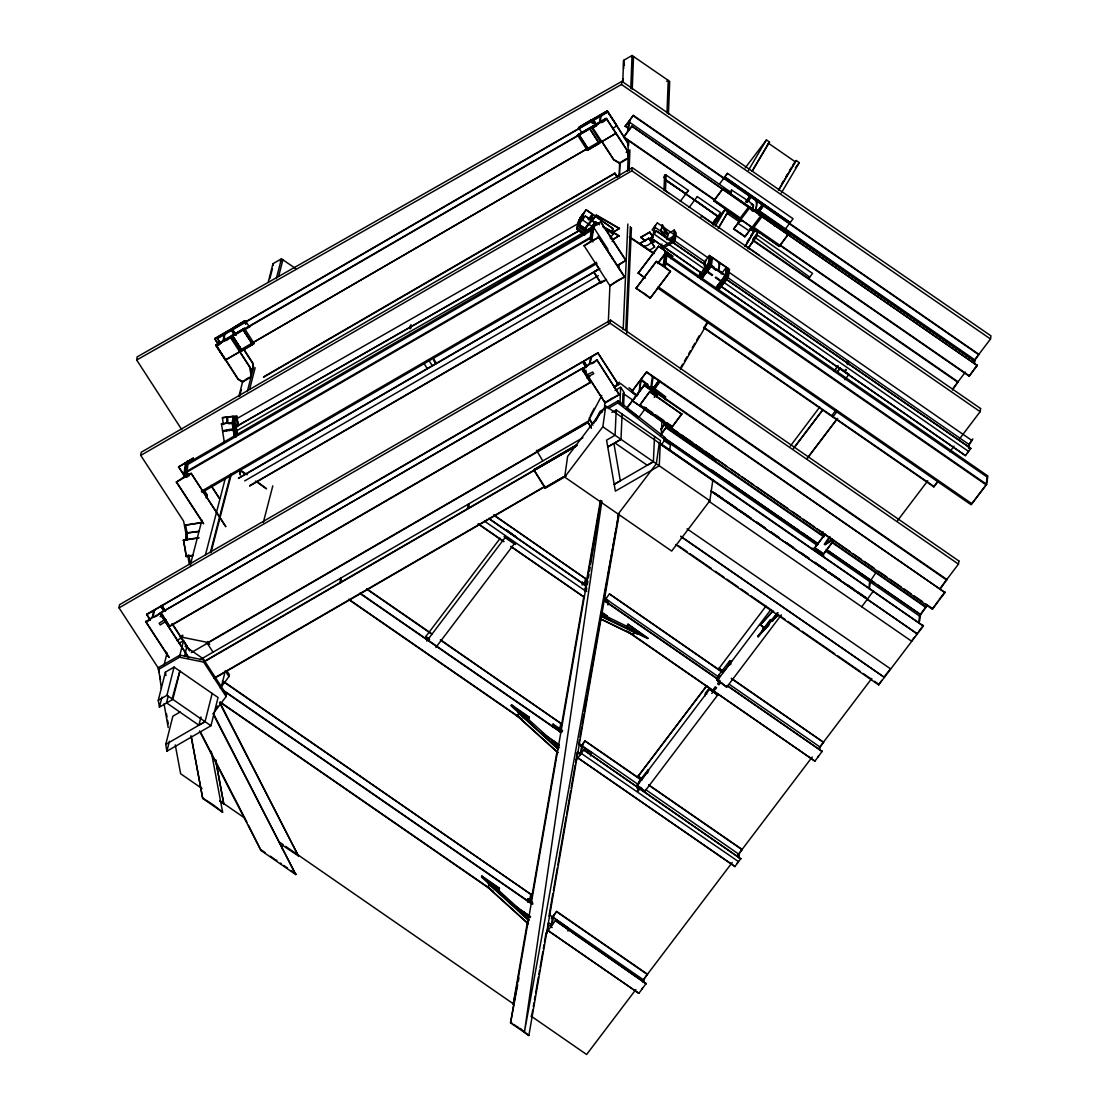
<?xml version="1.0" encoding="UTF-8"?>
<svg xmlns="http://www.w3.org/2000/svg" width="1110" height="1110" viewBox="0 0 1110 1110"><rect width="100%" height="100%" fill="white"/><g stroke="black" fill="none" stroke-linecap="round" stroke-linejoin="round"><path stroke-width="1.5" d="M185.023 548.035L186.272 556.582L193.112 555.583M236.888 431.055L237.027 432.664M619.13 176.143L619.658 162.379M622.752 82.279L623.598 60.384L632.048 55.5L669.705 81.391L668.442 113.969M619.491 176.101L619.963 164.058M623.112 82.293L623.237 78.935M623.626 68.82L623.598 60.384M627.58 171.204L628.371 150.544M628.579 145.549L628.704 141.941M630.785 88.425L632.048 55.5M629.12 170.482L629.925 149.822M632.256 89.41L633.519 56.513L631.992 57.415M663.974 190.337L664.585 174.853M666.971 112.97L668.234 80.378L666.68 81.266M665.459 191.336L666.056 175.838M604.478 409.646L604.839 401.251M608.28 323.052L609.945 285.006M616.203 409.965L615.093 435.259L606.573 440.157L615.356 491.147L659.271 465.812L660.394 440.517L616.203 409.965L611.943 412.421M619.921 403.998L620.656 387.223L614.982 390.484M623.182 329.601L627.83 224.026M647.255 465.284L614.829 442.862L620.99 439.338L622.1 414.058M622.488 405.081L623.001 393.342L632.755 400.072M625.762 330.502L630.341 226.606M623.598 406.08L624.181 392.662L620.656 387.223M626.789 333.277L631.437 227.661M620.99 439.338L607.753 446.955L613.899 443.403L620.323 480.81L614.191 484.362L653.388 461.732L654.512 436.452M661.324 435.397L661.907 421.966M613.206 259.282L598.165 236.208L624.666 276.848L609.917 285.728L616.994 280.816M592.254 356.407C587.703 361.111 590.201 367.91 596.847 359.793L619.324 394.771L605.172 402.972L582.694 367.993C585.497 370.948 594.96 356.782 589.16 358.197M618.617 268.634L619.269 264.693L625.957 260.35L600.899 221.889L586.135 230.741L600.899 221.889M531.496 1017.065L532.758 1009.6M181.762 429.667L136.696 360.015L137.154 356.879L621.919 81.335L990.952 335.844L990.495 339.008L973.664 361.208M159.132 669.372L119.047 607.864L119.505 604.714L610.597 320.124L958.901 560.994M187.118 539.876L183.636 521.214L140.748 455.419L141.206 452.269L632.298 167.679L980.602 408.535M168.942 657.467L145.618 621.655C147.963 623.723 158.05 611.138 152.139 611.485M150.336 620.421L146.659 614.302L160.811 606.102L163.614 610.403M203.518 523.767L176.379 482.142L183.497 477.286L185.481 463.383L184.288 463.647M178.543 466.977L193.306 458.125L178.543 466.977L185.093 477.022M188.7 657.855L159.771 613.455C153.457 620.018 150.377 615.703 155.233 609.681M163.558 610.777L160.811 606.102M586.344 375.291L590.423 382.562L169.677 626.415L160.825 612.831L581.64 368.617L585.816 374.694L586.302 371.767M165.279 611.166L161.88 605.491L582.625 361.638L586.163 367.077M186.757 477.328L184.87 474.442L186.702 461.594L187.77 460.969L185.939 473.831L187.812 476.717M161.38 688.422L158.425 667.582L179.917 655.136L204.004 660.048L226.412 694.43L226.121 696.525L213.606 713.161M186.855 472.125L187.951 464.382L592.005 230.2L590.909 237.942L186.855 472.125L188.714 474.983M225.719 526.723L191.142 473.29L184.274 477.009L186.189 462.967L187.507 461.774M169.677 626.415L160.881 612.456M186.272 556.582L183.455 539.946L198.829 537.712M200.993 522.56L185.564 525.113L200.938 522.879M185.98 539.515L186.688 531.482M218.143 344.28L214.646 338.592L245.504 320.693L249.001 326.382M186.119 540.306L187.16 532.939L198.69 531.274M186.647 540.112L187.132 536.754M215.728 345.182L244.422 328.296L254.107 343.489L225.455 360.112L215.728 345.182L244.422 328.296M239.455 350.968L250.305 367.674L251.054 377.123L242.549 382.076L238.178 379.467L216.2 345.599C218.559 347.666 228.646 335.095 222.735 335.428M219.988 342.921L217.241 338.245L231.421 330.072L234.224 334.387M158.119 669.691L179.612 657.231L179.917 655.136M176.795 640.567L182.456 637.293L182.761 635.184L179.931 636.835M225.455 360.112L215.756 344.919M206.224 498.113L206.682 494.907L203.865 490.578M206.585 497.904L207.043 494.699L204.212 490.37M251.054 377.123L250.166 367.923L230.367 337.412C224.109 343.878 220.876 339.702 225.829 333.638M234.154 334.748L231.421 330.072M235.944 335.234L232.462 329.434L592.435 120.588L595.085 124.667M233.475 327.672L243.992 321.123L245.768 323.829M226.384 417.36C234.293 427.031 207.195 423.923 232.184 422.73L234.279 436.188M233.627 419.677L233.1 416.305L222.388 417.665L233.072 416.5L233.6 419.871M242.937 329.573L252.664 344.502L242.063 350.663L232.323 335.733L242.063 350.663M600.288 141.136L240.315 349.969M233.1 416.305L232.24 422.868L233.891 422.646L234.779 416.416L233.128 416.625M236 437.021L234.043 424.436L235.195 416.375L236.846 416.153C237.415 421.966 238.775 422.66 237.498 426.767M237.401 435.231L235.695 424.228L236.846 416.153M237.221 418.428L578.476 223.429M226.121 696.525L203.713 662.143L204.004 660.048M237.429 426.337L237.706 421.869M254.107 343.489L225.496 359.848M213.148 804.764L222.624 812.229L202.714 798.451L191.336 736.998M220.293 688.103L228.951 676.587L229.257 674.478L227.383 671.619M219.835 801.24L223.79 803.973L215.631 759.67M213.8 714.354L295.787 874.569L261.017 850.524L248.487 825.285M281.774 848.567L282.453 845.279L298.437 855.99L220.391 703.449M339.84 583.402L340.576 578.282M340.617 582.958L341.339 577.838M409.992 328.851L410.492 325.424L412.143 325.854M410.714 328.449L411.2 325.022M429.084 639.069L425.713 636.516L429.625 639.221M467.49 508.782L468.101 504.578L469.239 503.912L468.642 508.102M509.892 539.779C489.996 527.527 529.192 554.625 510.239 540.015M577.505 135.059L606.157 118.437L577.505 135.059L587.204 150.252L615.897 133.367L587.204 150.252M582.084 133.144L578.587 127.442L607.239 110.82L616.98 125.749L612.637 128.51M580.003 126.623L590.645 120.269L592.407 122.988M566.072 476.19L545.149 488.317L533.785 469.752L545.26 487.526L563.242 477.106M542.623 460.622L536.546 450.341M499.417 888.139L498.834 890.178L496.142 890.373L481.504 877.067L481.948 876.054L499.417 888.139L499.195 889.693L496.503 889.887L481.948 876.054M590.645 120.269L592.379 123.182M576.756 229.312L578.879 219.96L576.756 229.312L584.914 234.945M600.232 141.511L591.45 127.553L231.477 336.399L240.273 350.344M595.834 126.276L592.435 120.588M588.591 149.628L578.879 134.504L588.591 149.628L599.206 143.468L589.493 128.344L599.206 143.468M578.227 225.871L580.086 218.365L578.227 225.871L586.385 231.518M602.064 115.357C597.513 120.06 600.01 126.859 606.657 118.728L627.372 150.516L628.121 158.48L619.616 163.392L613.663 159.854L592.449 127.317C594.807 129.384 604.881 116.8 598.97 117.147M596.195 124.584L593.503 119.977L607.642 111.763L627.58 142.802M587.356 230.242L578.976 224.331L587.107 229.95M582.542 220.168L579.85 218.101L586.149 209.804L613.247 228.771L586.149 209.804M529.068 716.991L528.485 719.016L525.779 719.211L511.155 705.904L511.599 704.905L529.068 716.991L528.846 718.545L526.154 718.739L511.599 704.905M578.81 230.825L236.041 426.698L578.81 230.825L584.207 234.571M586.149 231.796L579.351 227.106L580.003 223.901M545.149 488.317L545.288 487.401M597.471 224.484L585.261 216.034L597.444 224.678M591.88 227.411L593.073 227.148L591.089 241.064L583.971 245.907L598.692 237.374L591.796 240.648L593.781 226.745L595.099 225.538M626.165 152.32L628.399 151.029L627.594 142.357L607.239 110.82M606.657 118.728L592.449 127.317M591.047 239.038L592.879 226.176L591.824 226.787L589.993 239.649L591.047 239.038L592.934 241.925M590.506 228.729L595.432 221.82L599.483 224.775M592.462 220.501L596.403 214.993L619.422 228.327L613.608 232.004A1.665 1.582 8.1 0 0 610.833 231.851L613.275 228.577M712.911 479.631L709.831 500.763L671.689 551.073L564.685 477.078L567.626 456.418L605.769 406.121L712.773 480.103M136.696 360.015L621.475 84.485L621.919 81.335M590.423 382.562L581.64 368.617M586.024 367.327L582.625 361.638M605.172 402.972L582.694 367.993M586.357 365.592L583.68 361.027L597.846 352.827L618.256 384.171L614.052 386.946M617.271 177.253L614.898 173.146L263.57 376.873M606.379 279.914L600.815 282.661M748.459 206.821L631.798 126.151L748.404 207.265L740.301 217.949L623.64 137.265L627.566 131.466L628.926 121.822L731.421 192.641M629.439 129.44L625.235 126.054L633.338 115.371L749.999 196.04L745.878 201.826M610.167 237.998L613.095 234.03M613.608 232.004L619.422 228.327M612.678 241.564L612.734 241.175A1.665 1.582 8.1 0 1 612.123 241.37M610.944 238.83A1.665 1.582 8.1 0 1 613.233 239.385L619.061 235.708L602.799 226.246M591.311 428.099L587.828 422.258L206.335 643.467M619.324 394.771L596.847 359.793M618.201 384.546L597.846 352.827M592.962 425.116L589.23 419.386L589.535 417.291M625.18 126.498L633.338 115.371M613.233 239.385L619.061 235.708M527.555 902.166L528.013 898.892L531.912 901.584M619.241 513.639L528.86 1035.533L510.544 1022.865L517.662 984.792M552.683 727.397L553.155 724.108L562.645 730.671M119.061 607.864L610.153 323.274L610.597 320.11M140.762 455.419L631.84 170.829L632.284 167.652M223.929 681.707L530.955 894.383L222.458 681.054M564.685 477.078L602.827 426.781L605.769 406.121M440.448 639.762L560.98 723.484L440.406 640.095M582.139 585.053L582.542 582.264L586.524 585.012M493.839 514.971L585.636 578.712L493.797 515.207M639.86 243.506L648.851 238.289L639.86 243.506L649.364 250.305L654.595 247.1L651.903 242.715L652.444 238.525M645.257 241.009L640.747 237.276L649.725 232.059L653.013 237.096M608.141 408.563L617.854 402.93L618.159 400.835L665.32 437.715L665.015 439.824L660.963 445.179M528.86 1035.533L520.437 1028.526M667.11 252.483L665.833 252.123L663.849 266.025L670.468 271.464L650.155 298.257L636.058 288.17L656.385 261.363L663.169 265.554L665.154 251.651L664.016 250.347M644.771 278.194L638.222 273.004L658.535 246.212L672.618 256.299L658.535 246.212M549.658 914.931L568.348 928.196L567.932 931.124M548.035 930.555L638.847 993.353L548.035 930.555L555.375 920.606L646.145 983.737L555.375 920.606M652.985 237.29L649.725 232.059M643.217 982.475L643.55 979.908L552.725 917.082L550.879 926.531M650.946 237.901L701.27 272.907L650.918 238.081L656.274 230.88L706.598 265.873L656.274 230.88M577.921 757.936L734.945 866.521L577.921 757.936L583.791 749.971L740.772 858.835L583.791 749.971M652.222 238.178C653.402 242.785 646.95 246.753 643.439 245.99M551.42 918.622L556.679 911.421L647.491 974.219L644.05 979.187L643.536 982.281M636.224 395.354L631.812 391.4L646.63 371.85L659.035 380.425L652.819 388.986M738.483 861.61L581.14 753.301L582.958 743.894M657.398 222.971L672.785 233.613M632.658 400.946L645.049 409.521L632.658 400.946L644.341 385.225L656.731 393.8L654.747 396.742M654.595 247.1L648.823 238.483M581.085 746.364L585.081 740.87L641.677 779.997M665.764 174.825L688.464 190.504L680.222 201.368M650.155 298.257L670.509 271.145M636.016 288.489L656.385 261.363M607.711 604.034L608.474 600.801L604.242 597.874M660.866 231.31L662.434 224.858L665.14 229.493L664.39 234.737L662.961 234.529L660.866 231.31L662.434 224.858M607.878 604.936L608.474 600.801M722.901 672.383L609.459 593.933L722.846 672.715M639.069 391.788L640.747 379.981L646.533 384.56L647.019 383.921L641.233 379.342L639.554 391.15M675.046 241.203L674.159 239.857L675.31 231.782L676.198 233.142L675.046 241.203L662.309 248.598L661.435 247.239L661.893 244.02M663.683 235.153L664.432 229.909L661.726 225.275M665.223 236.486L664.515 236.902L663.905 235.486L665.362 229.839L668.109 234.21L667.401 239.191L664.612 235.084L665.362 229.839M640.068 404.845L649.85 391.414L681.776 414.21L672.091 426.989L640.068 404.845L649.85 391.414M590.478 755.993L591.422 752.15L590.964 755.355M630.577 411.685L638.847 417.402L633.782 413.364M626.442 408.827L644.882 384.129L650.807 387.723L652.361 376.831L651.237 375.541M631.743 391.858L646.63 371.85M666.694 239.594L667.401 234.626L664.654 230.242M646.589 386.988L647.019 383.921M664.279 265.609L666.111 252.747L657.883 263.611M647.38 387.307L647.824 384.226L647.102 385.184M670.19 240.44L673.021 238.803L674.2 230.089L667.138 234.196M669.954 240.135L674.2 237.679L675.088 231.449L674.2 230.089M654.289 377.664L653.041 377.303L651.487 388.181L657.217 393.162L644.827 384.587M685.661 193.556L665.348 180.222M656.26 396.811L658.285 393.62L944.971 592.573L932.372 609.196L645.687 410.242L652.791 415.14M653.97 390.082L660.062 381.132L946.844 579.448L940.753 588.397M688.464 190.504L685.383 194.444M627.608 624.68L627.386 626.234L629.55 629.8L647.796 638.652L627.969 624.208L648.157 638.167L629.911 629.314L627.747 625.762L627.969 624.208M665.112 399.767L665.542 396.7L651.514 386.197M659.271 443.112L656.329 463.772L618.187 514.069M694.541 199.689L719.113 217.407L664.751 178.987M697.33 196.65L720.612 212.593L712.356 223.596M661.31 434.329L666.291 427.225L823.689 536.075M672.091 426.989L681.873 413.558M669.718 449.938L670.412 445.041L663.697 440.392M704.198 262.473L709.457 255.466L710.816 256.41L709.665 264.485L700.951 275.974L699.591 275.044L700.049 271.811M702.602 277.486L701.242 276.543L701.714 273.185M704.295 266.136L704.878 261.766L674.103 240.495M704.545 265.817L705.904 260.226M713.758 200.702L779.331 246.198L788.558 233.919L779.289 246.517L713.758 200.702L722.957 188.561L788.544 234.057M707.778 257.603L675.601 235.362M699.591 275.044L708.305 263.542L709.457 255.466M701.242 276.543L709.956 265.04L711.149 256.646L727.799 268.162L726.606 276.556L717.879 288.059L716.533 287.115M636.821 785.478L644.993 791.139L636.821 785.478L709.567 689.31L713.452 691.613M641.899 779.373L638.153 776.098L706.709 685.675M712.523 257.492L711.302 266.081L701.881 278.499M637.071 788.308L638.777 781.842L647.976 770.118L648.656 770.59L641.635 779.858M722.957 188.561L788.488 234.376M637.75 788.78L638.194 785.672M785.047 229.437L793.081 218.739L727.48 173.382L719.46 184.08M647.532 773.268L647.976 770.118M730.172 194.361L731.573 190.018L748.293 200.965L753.496 205.142L752.844 209.804M730.921 194.611L731.573 190.018M724.58 279.678L723.193 284.146M725.232 275.71L726.453 267.122L721.222 274.017M726.703 272.991L726.772 269.869M733.613 229.035L750.166 207.223L761.404 214.993L744.852 236.819L733.613 229.035L740.661 219.461M726.995 276.459L728.146 268.398L729.492 269.328L728.354 277.403L719.627 288.905L718.267 287.962L726.995 276.459L728.354 277.403M736.166 216.672L740.814 220.321M738.025 223.332L749.292 230.963M710.733 469.433L817.584 543.622M744.852 236.819L751.9 227.231M749.611 207.958C755.813 216.95 758.144 204.476 755.48 200.23M747.127 202.506L751.179 196.872L762.417 204.642L757.117 211.941M715.742 459.679L715.631 460.47L664.002 424.755L661.088 428.599M752.094 209.526L753.496 205.142M752.289 210.636L752.733 207.528L751.761 208.805M758.574 215.007L759.074 211.774L974.455 360.708L974.08 363.553M759.06 214.369L759.573 211.011L763.625 205.461L978.881 354.326L975.066 359.876M762.015 216.672L977.286 365.537L969.183 376.221L753.926 227.356L762.015 216.672L977.286 365.537M705.044 695.998L705.461 693.056L709.457 687.784M774.211 225.788L774.641 222.735M709.567 689.31L717.712 695.235L713.966 691.96M716.977 680.361L717.421 677.239L718.78 678.182L717.879 678.931L716.519 677.988L717.421 677.239M781.398 614.843L726.703 687.187L717.213 680.333L721.791 682.955M717.337 679.875L718.822 674.963L729.756 660.811L731.101 661.754L730.685 664.696M731.809 660.852L723.345 672.063L718.947 668.192L723.026 671.023M729.117 665.223L729.756 660.811M726.703 687.187L722.305 683.316M757.769 636.557L770.312 619.602L768.078 625.318L757.769 636.557L768.592 625.665L770.812 619.949L758.283 636.904M738.525 856.948L738.414 854.561M738.719 857.683L739.357 853.479L742.104 849.455L648.74 784.881M833.776 540.542L823.453 554.154L814.615 548.049L824.98 534.16M837.12 372.28L840.131 368.145L844.113 370.796M824.328 536.685L821.109 534.16M847.263 364.205L847.749 360.778L846.847 361.527M847.943 364.677L848.428 361.25L847.527 361.999M832.333 539.058L830.391 541.611L825.091 544.649L824.411 544.178L829.475 536.657M823.453 554.154L833.818 540.279M825.091 544.649L830.155 537.129M626.942 631.146L814.934 761.141L628.413 631.798M819.61 750.124L820.054 747.155M727.23 685.467L822.219 751.525L727.189 685.8M729.325 684.315L820.082 747.072L823.537 742.34L731.407 678.279M861.749 606.768L873.528 590.853M869.061 586.746L869.643 581.668M869.324 589.035L870.504 580.752M876.165 572.358L870.531 580.669L826.548 550.352M675.615 544.497L878.676 684.912L881.701 680.388M911.643 641.233L708.568 501.068M703.573 327.644L933.843 486.874L936.909 482.489M918.789 622.446L919.468 616.216M920.232 614.413L826.145 549.533M919.524 621.475L920.495 614.982L926.059 606.865L832.209 541.957M923.34 626.012L661.255 444.042L661.144 444.833L923.34 626.012L878.676 684.912M952.449 390.04L958.055 381.798L753.787 240.537L747.835 248.543M932.372 609.196L938.047 601.107M969.183 376.221L972.818 371.004M974.566 362.873L975.01 359.987L759.656 210.997M965.492 455.627L721.333 286.588L965.492 455.627L970.848 448.412L726.662 279.553L970.848 448.412M968.725 447.427L969.141 444.555L727.758 277.597M968.766 448.537C966.852 444.985 978.354 431.526 969.141 444.555M939.615 588.994L958.457 564.13L958.915 560.98M959.207 439.296L980.158 411.671L980.602 408.522M986.096 484.82L987.192 477.078L666.388 255.231L665.292 262.973L986.096 484.82L971.805 503.662L658.133 286.755M657.481 287.878L971.153 504.786L986.651 484.348L987.845 475.954L667.041 254.107M601.898 500.86L524.378 1032.425L618.756 514.277M586.205 591.505L586.76 588.092M587.329 584.679L587.884 581.265M588.439 577.838L588.994 574.425M589.549 571.012L590.104 567.598M590.659 564.185L600.926 501.026M530.996 894.049L529.442 900.252L530.608 901.362M585.664 578.476L584.165 584.262L584.803 584.998M561.022 723.151L559.468 729.339L560.633 730.463M527.444 921.869L513.181 1004.383L516.83 986.818M530.913 902L557.22 750.138M560.259 732.447L583.902 595.931M584.706 591.436L600.454 500.374M510.544 1022.865L600.996 500.693M533.272 1006.812L533.952 1002.774M534.465 999.971L535.131 995.934M535.644 993.145L538.392 977.133M538.905 974.344L539.571 970.307M540.084 967.518L542.832 951.506M543.345 948.717L544.011 944.679M544.524 941.877L546.078 932.719M548.964 916.25L552.891 893.411M553.404 890.622L557.331 867.784M557.844 864.995L566.211 816.53M566.683 813.824L570.651 790.889M571.109 788.266L575.091 765.262M575.535 762.695L576.187 759.06M576.506 757.089L577.297 752.483L576.021 762.084L577.866 751.9L581.182 753.898M578.782 743.95L579.517 739.635M579.961 737.137L581.723 726.911M582.098 724.886L583.957 714.008M584.387 711.579L587.218 695.207M587.634 692.834L588.397 688.38M588.813 686.022L591.658 669.58M592.06 667.277L592.837 662.739M593.24 660.464L597.277 637.112M597.666 634.906L600.538 618.325M604.298 596.722L607.267 579.531M607.642 577.311L611.707 553.932M612.082 551.684L616.147 528.318M616.522 526.057L618.325 515.623M518.301 981.379L518.939 977.979M617.646 518.759L618.284 515.345M164.127 664.723L167.055 653.041M179.334 657.342L183.511 640.65L187.035 646.089L184.524 656.107M179.959 671.162L172.827 699.383L159.438 707.125L158.272 700.299L165.404 672.119L174.062 667.082L218.059 697.51L210.955 725.746L166.902 751.22L165.751 744.421L172.869 716.2L180.139 711.982M159.438 707.125L161.949 697.177M158.272 700.299L166.93 695.304L174.062 667.082M168.179 696.192L166.514 702.824L198.898 725.232L200.993 716.921M179.778 671.037L171.87 699.73M166.902 751.22L169.4 741.272M165.751 744.421L205.045 721.653L212.163 693.431M221.278 686.937L224.65 673.576M238.886 396.256L242.743 381.285M268.301 281.857L272.977 263.708L281.44 258.796L295.635 268.537M239.621 396.242L241.328 389.596M269.869 278.61L272.422 268.717M247.28 391.65L253.69 366.702M276.321 278.693L281.44 258.796M250.638 370.088L253.26 368.562L252.9 363.192L243.562 348.79M249.611 389.346L255.161 367.715M278.652 276.39L282.911 259.809L280.303 261.322M190.268 565.101L201.964 520.049M205.378 555.139L225.247 478.59M210.331 552.627L230.644 474.372M211.066 552.211L231.379 473.97M263.306 522.491L272.81 485.861M642.413 988.094L641.691 989.329M737.748 862.345L737.082 863.483M606.601 597.971L605.186 598.97M703.893 268.995L703.143 270.285M746.253 201.978L746.766 200.66M968.114 451.714L967.365 453.005M818.486 755.882L817.806 757.089M917.249 633.172L916.305 634.754M519.646 712.8L518.079 712.675L520.465 712.051L559.509 747.585M489.996 883.949L488.428 883.837L490.814 883.213L528.61 917.582M247.377 378.399L242.66 381.604L238.095 378.885L216.256 345.21M611.971 398.185L605.2 402.555M777.694 614.593L762.417 630.341L763.555 627.622L760.35 624.75L772.851 611.124M762.917 630.688L764.415 627.566L778.054 612.706M778.054 615.356L772.033 621.017L776.917 613.122M772.546 621.364L777.43 613.469M590.312 415.792L594.238 408.327M589.23 419.386L601.787 395.465M593.836 423.257L600.108 411.297L618.159 400.835M595.89 420.87L599.816 413.392L602.591 411.782M589.063 218.545L592.143 214.161L591.283 220.196L588.314 223.79M589.743 219.017L592.823 214.632L591.963 220.668L588.994 224.262M585.067 227.966L588.064 224.109M585.747 228.438L588.744 224.581M641.219 779.983L638.417 784.118L637.737 783.646M680.916 367.146L682.664 364.163M684.412 361.166L687.021 356.685M688.769 353.701L690.517 350.718M692.251 347.735L694.874 343.254M696.622 340.271L699.231 335.789M704.462 326.826L707.084 322.344M680.43 369.505L708.346 321.72M712.398 223.651L718.17 215.923M715.339 226.093L724.927 209.915L741.355 221.278M748.362 170.413L766.441 139.929L769.521 142.052L752.261 171.176M718.309 228.063L727.036 213.328L739.69 222.069M752.15 170.995L768.564 143.329L795.259 161.796L778.471 190.101M718.392 228.258L728.007 212.052L725.982 214.716M781.579 184.052L783.355 181.069M786.005 176.601L787.767 173.632M789.543 170.649L791.305 167.666M747.238 241.966L748.959 239.038M745.087 246.378L753.745 231.782L749.528 228.868M745.185 246.559L754.703 230.505L750.665 235.847M778.554 190.309L796.231 160.52L799.311 162.643L781.329 192.96M748.251 248.723L757.783 232.642L750.943 227.911M660.949 434.926L661.602 433.954M654.276 389.416L654.914 388.458M630.105 119.977L628.08 130.897L631.798 126.151M583.749 213.12L582.32 219.738L582.903 219.142M581.335 221.209L582.764 214.591L582.195 215.187M655.552 225.413L652.791 235.473M580.058 754.897L581.862 745.504L581.307 746.073M640.512 787.725L638.194 791.139L637.515 790.667L639.832 787.254L640.734 787.503M553.835 915.445L551.989 924.88L552.572 924.297M215.826 708.499L217.754 705.946M528.013 898.892L527.527 899.53L532.869 903.207M623.64 137.265L631.743 126.595M579.822 218.295L586.122 209.998M578.934 224.525L585.261 216.034M592.518 220.099L596.403 214.993M589.59 229.617L595.432 221.82M663.711 177.531L665.792 174.686M657.425 222.791L652.097 229.825L654.872 231.934M650.918 238.081L656.246 231.06M638.181 273.324L658.494 246.531M689.102 207.501L697.344 196.512M657.536 263.375L665.778 252.511L667.138 253.455L665.306 266.303L663.946 265.373M723.484 178.668L727.48 173.382M701.02 217.019L701.756 216.061L713.966 224.511M713.688 201.16L722.943 188.7M670.634 258.658L672.674 255.98M745.226 167.901L766.441 139.929M767.496 144.73L769.521 142.052M713.827 224.178L723.942 210.845M713.3 225.066L724.927 209.915M745.948 201.382L749.999 196.04M747.183 202.145L751.179 196.872M751.248 204.962L752.219 203.685M697.829 277.153L701.02 272.671M425.685 636.71L500.235 538.239M704.115 270.271L708.957 263.889M704.462 270.507L709.304 264.125M426.739 641.067L505.438 537.129M700.896 279.526L711.357 265.734C717.379 275.03 721.888 267.219 717.962 261.627M711.052 265.124L713.716 266.969L713.23 267.607L710.567 265.762M757.422 211.247L762.417 204.642M793.067 164.696L796.231 160.52M714.507 269.064L713.716 266.969M758.56 212.135L763.625 205.461M795.343 167.86L799.311 162.643M435.897 647.394L514.582 543.442M718.267 270.118L720.931 271.964L720.446 272.602L717.782 270.757M726.204 270.951L728.146 268.398M719.322 280.497L719.807 279.859L715.811 277.098L715.326 277.736L720.751 280.913M715.867 287.781L725.288 275.363L718.711 270.493L719.627 263.306L720.917 263.667M715.811 288.128L725.246 275.613M752.733 239.302L757.783 232.642M644.882 384.129L626.512 408.369L631.632 411.879M751.525 243.506L757.658 235.306L812.548 273.407L808.468 278.776M652.888 388.528L659.035 380.425M654.248 388.805L660.062 381.132M638.847 417.402L646.048 407.509M654.151 397.2L657.287 392.704M656.26 396.284L658.285 393.62M665.542 396.7L664.821 397.658L650.779 387.154M660.686 429.778L665.75 423.077M661.407 433.677L666.291 427.225M582.542 582.264L581.807 583.222L584.582 585.137M605.019 599.788L609.459 593.933M517.302 715.908L557.858 752.552L517.302 715.908L519.549 712.953M517.565 715.894L520.465 712.051M606.712 615.564L608.433 619.56L606.712 615.564L601.509 611.971M553.155 724.108L552.433 725.066L562.201 731.837M558.496 730.089L560.217 727.827M550.726 741.91L553.779 741.23L550.726 741.91L557.9 748.57M635.308 631.826L633.061 634.781L635.766 630.619L601.523 614.01M833.943 371.253L837.981 365.925M833.915 371.462L837.953 366.12M601.231 616.411L637.029 633.768L635.766 630.619M837.148 372.072L840.131 368.145M844.155 371.517L845.723 369.436L846.403 369.908L844.835 371.975M790.348 446.067L819.679 407.106M844.96 379.675L848.942 374.25L846.736 372.724M793.414 448.454L822.69 409.84M794.399 447.413L822.635 410.187M581.196 745.989L585.081 740.87M831.695 415.75L835.996 410.076M833.055 416.694L837.356 411.019M807.331 458.069L836.607 419.469M807.275 458.43L837.606 418.428M487.665 887.057L528.221 923.714L487.665 887.057L489.898 884.101M487.914 887.043L490.814 883.213M528.249 919.732L521.076 913.058L524.142 912.378L529.512 916.097M521.076 913.058L524.142 912.378M718.905 668.47L766.053 606.06M821.067 534.437L822.954 531.718M638.111 776.376L706.668 685.952M814.615 548.049L824.938 534.437M717.185 680.596L770.839 609.626M712.759 690.142L715.256 686.84L716.616 687.784L711.774 693.431M720.057 680.513L717.559 683.802L718.919 684.745L720.584 682.553M824.411 544.178L829.725 541.139L831.654 538.586M644.993 791.139L717.754 694.957M952.685 388.875L965.436 372.058M551.462 918.289L556.679 911.421M977.355 365.107L973.595 369.783M545.898 934.384L547.105 932.788L548.52 922.84L552.017 924.977M897.643 520.507L927.793 480.741M949.785 451.728L954.045 446.123M933.843 486.874L937.423 482.17M635.85 989.579L586.621 1054.5L531.066 1016.08M643.023 980.116L732.212 862.498M738.067 854.769L812.229 756.978M819.125 747.89L871.766 678.46M919.704 615.231L927.128 605.463M638.847 993.353L646.187 983.404M734.945 866.521L740.814 858.557M814.934 761.141L822.274 751.192M945.068 591.935L939.199 599.289M911.712 640.817L914.612 636.987M923.423 625.36L918.497 631.84M653.915 227.564L654.525 226.953L661.518 231.782M704.781 268.134L704.17 268.745L653.818 233.932M623.667 160.381L619.644 162.99L613.705 159.465L601.731 141.081M760.156 625.138L772.657 611.513M762.417 630.341L777.18 614.232M772.033 621.017L777.541 615.009M511.099 533.91L512.168 534.215M818.778 550.394L814.657 547.785M818.236 551.295C799.283 539.64 836.676 565.476 818.57 551.531M236.583 429.778L236.791 430.68L582.75 232.947M588.147 219.433L589.493 219.336L588.827 219.905M165.251 619.255L159.16 623.279L160.256 624.972L166.361 620.948M282.911 259.809L281.385 260.697M212.412 804.264L202.755 798.104M605.366 599.691L604.825 599.456M250.541 369.741L253.385 368.09M251.179 376.665L248.085 377.997M199.855 724.677L205.045 721.653M214.605 338.855L245.463 320.957M578.546 127.706L607.198 111.083M232.406 329.809L592.379 120.962M593.448 120.352L607.586 112.138M229.132 338.259L591.394 127.941M246.156 328.879L250.319 326.465M250.818 343.878L586.788 148.962M628.135 158.078L624.472 159.729M263.514 377.261L614.843 173.535M187.451 463.203L591.505 229.021L593.392 231.921M590.312 237.415L186.258 471.597L189.088 475.94M184.87 474.442L185.939 473.831M176.379 482.142L191.1 473.609M201.396 491.272L596.472 262.293M640.72 237.471L649.697 232.254M201.909 492.452L596.972 263.472M663.822 228.494L664.529 228.091M664.432 229.909L665.14 229.493M593.711 271.936L599.469 268.606M238.539 478.119L599.65 268.565M238.497 478.424L599.608 268.87M665.376 230.866L666.083 230.464M662.961 234.529L664.39 234.737M666.597 232.739L667.304 232.323M663.905 235.486L664.612 235.084M651.584 243.132L655.469 240.87L651.556 243.326M667.401 234.626L668.109 234.21M244.672 480.921L598.29 275.724M617.118 265.47L625.957 260.35M667.665 239.607L673.326 236.319L674.2 237.679M249.681 485.68L601.995 281.232M249.639 485.986L601.981 281.524M661.435 247.239L674.159 239.857M606.462 279.442L600.788 282.8L593.725 271.811L600.732 283.189M624.666 276.848L617.701 280.4M146.603 614.69L160.756 606.476M161.824 605.866L582.57 362.026M583.638 361.402L597.79 353.202M145.618 621.655L159.771 613.455M160.825 612.831L581.585 368.992M582.639 368.367L596.792 360.167M160.09 616.688L162.754 615.148M583.333 371.892L586.108 370.282M586.926 378.191L589.909 376.457M169.733 626.026L590.478 382.187M616.758 383.838L619.533 382.228M614.01 386.627L618.256 384.171M615.065 386.738L620.615 383.519L636.793 396.159M179.251 643.12L183.511 640.65M619.366 394.355L612.997 397.907M536.435 451.132L590.215 419.941L591.991 422.66M191.308 652.569L587.773 422.674M199.911 659.784L582.903 437.701M577.242 444.555L533.771 469.821L577.228 444.694M203.74 661.685L576.256 445.679M533.66 470.668L576.978 445.554M203.685 662.101L576.201 446.095M214.355 677.974L544.982 486.263M214.299 678.39L544.927 486.679M545.274 487.47L563.269 476.967M217.185 338.619L231.366 330.447M216.2 345.599L230.367 337.412M724.206 282.606L968.53 451.395M648.115 464.771L653.388 461.732M528.901 900.779L530.497 902.014M410.312 334.166L411.019 333.763M635.433 631.701L637.029 633.768M586.704 374.986L592.643 372.044L593.753 373.737L587.814 376.692M738.774 854.159L645.52 789.529M222.569 430.805L227.786 429.75M222.694 431.582L227.911 430.541M228.202 429.695L233.377 428.918M228.313 430.486L233.502 429.709M617.424 265.665L618.173 265.678M229.049 417.013C225.108 418.442 226.509 426.906 232.212 422.535L234.432 437.007M198.759 531.662L187.16 532.939M183.4 540.265L198.787 538.045M186.314 556.263L193.154 555.264M234.043 424.436L235.695 424.228M582.653 233.044L581.64 232.6M518.911 1027.763L517.954 1027.291M182.456 637.293L206.543 642.204L213.078 652.222M179.612 657.231L203.713 662.143M716.935 269.203L715.02 269.425L716.449 269.841M637.362 394.383L638.153 394.605M276.876 860.43L275.558 859.75M738.691 232.032L733.668 228.688M642.454 292.429L636.058 288.17M600.524 615.065L608.793 619.075M601.592 615.925L637.39 633.283M601.537 616.216L608.433 619.56M600.177 618.603L632.866 634.448M600.385 618.936L633.061 634.781M651.598 242.23L648.851 238.289M596.347 215.395L619.366 228.715M595.404 221.945L598.359 223.665M595.348 222.347L598.304 224.067M602.744 226.648L618.991 236.097M758.033 201.992L757.131 201.618L755.674 211.358L760.85 215.728L753.829 210.872M577.838 752.58L580.696 754.536M547.771 924.491L552.197 927.53M629.384 236.68L654.47 253.566M629.37 237.249L653.055 253.191M621.475 84.485L990.508 338.994M240.287 469.946L247.252 474.747M256.993 481.462L266.567 488.816L255.439 481.143M238.733 469.627L245.698 474.428M751.137 197.233L762.376 205.003M633.269 115.815L749.93 196.484M763.555 205.891L978.826 354.756M755.466 208.847L974.483 360.778M758.865 212.107L974.178 360.916M625.235 126.054L629.509 129.01M623.709 136.835L714.757 199.8M779.65 244.672L969.252 375.777M666.125 180.389L717.976 216.242M753.51 240.981L957.972 382.381M744.907 236.458L739.732 232.628M747.141 246.822L759.42 255.314M665.292 190.851L669.358 193.667M631.84 170.801L980.158 411.685M712.481 257.839L726.412 267.468M729.242 272.45L971.971 440.517M708.305 263.542L709.665 264.485M709.956 265.04L726.606 276.556M840.104 368.353L848.914 374.445M640.747 237.276L644.827 240.107M665.847 262.501L986.651 484.348M656.329 261.696L670.468 271.464M603.576 227.453L613.081 234.168M579.85 218.101L593.17 227.245M577.727 228.036L585.886 233.669M638.222 273.004L645.285 277.888M703.782 327.284L933.912 486.43M650.196 297.938L643.536 292.818M610.139 323.26L958.457 564.144M646.561 372.322L658.965 380.896M659.978 381.785L946.761 580.1M658.202 394.258L944.971 592.573M644.286 385.614L656.676 394.189M649.752 392.066L681.776 414.21M644.341 407.079L652.694 412.851M655.483 414.779L663.836 420.551M666.611 422.48L672.188 426.337M643.883 407.772L646.672 409.701M655.621 417.11L665.57 423.978M669.829 426.92L678.349 432.817M681.179 434.773L692.543 442.626M695.373 444.597L702.477 449.508M705.322 451.465L713.841 457.362M716.671 459.318L726.606 466.2M730.866 469.142L739.385 475.024M742.229 476.995L753.593 484.848M756.423 486.818L787.656 508.408M791.916 511.349L800.435 517.246M803.279 519.216L814.629 527.07M817.473 529.026L850.121 551.615M852.966 553.571L861.485 559.468M864.329 561.424L874.264 568.292M878.523 571.248L887.043 577.131M889.873 579.101L901.237 586.954M904.081 588.91L911.171 593.822M914.016 595.792L922.535 601.675M925.365 603.646L932.469 608.544M666.194 427.891L823.606 536.74M832.111 542.623L925.962 607.531M712.162 470.418L799.103 530.538M801.947 532.509L817.626 543.359M827.602 550.255L874.638 582.778M877.483 584.748L920.245 614.316M663.558 437.312L818.125 544.205M826.631 550.088L870.601 580.475M664.876 438.575L818.042 544.469M664.113 439.421L817.307 545.426M825.771 551.212L919.635 616.119M823.495 553.89L819.374 550.657M714.229 492.66L722.735 498.543M725.579 500.499L736.915 508.352M739.759 510.309L751.095 518.162M756.77 522.075L765.276 527.958M770.95 531.884L779.456 537.767M786.546 542.679L793.636 547.577M800.726 552.475L809.245 558.358M814.907 562.284L826.256 570.124M829.087 572.094L840.437 579.933M847.527 584.845L854.617 589.743M857.447 591.699L865.966 597.582M712.717 491.952L750.998 518.439M756.673 522.352L765.178 528.235M770.853 532.162L779.359 538.045M785.034 541.971L793.539 547.854M799.214 551.781L809.148 558.635M814.809 562.562L826.159 570.401M828.99 572.371L840.339 580.211M843.17 582.167L865.869 597.86M710.816 490.828L917.443 634.004L710.788 491.092M602.827 426.781L709.831 500.763M687.034 528.832L890.484 668.803L885.086 675.615M680.735 536.241L884.504 677.447L680.694 536.505M678.543 545.801L687.062 551.684M689.907 553.654L711.205 568.375M715.464 571.331L723.984 577.214M726.828 579.184L738.192 587.037M741.022 589.008L748.126 593.905M750.971 595.876L773.684 611.582M776.528 613.553L785.047 619.449M787.892 621.406L799.242 629.259M802.086 631.229L834.748 653.818M837.592 655.774L860.305 671.494M863.15 673.451L871.669 679.348M874.513 681.304L878.773 684.26M760.35 624.75L764.415 627.566M731.351 678.598L823.537 742.34M718.822 674.963L720.182 675.893M605.949 599.012L719.391 677.461M488.816 518.384L586.302 585.803M717.782 676.767L719.141 677.697M488.788 518.62L586.26 586.024M603.882 598.359L608.1 601.273M603.826 600.135L718.725 679.584M603.771 600.454L718.669 679.917M583.985 589.327L586.76 591.241M484.501 521.159L584.97 590.631M478.313 523.823L503.787 541.43M510.864 546.328L584.443 597.208M478.285 524.059L503.746 541.666M510.822 546.55L584.401 597.43M601.148 612.442L606.351 616.036M607.059 617.035L609.903 619.005M705.461 693.056L706.82 693.986M638.153 776.098L642.246 778.929M366.688 588.758L431.943 633.879M366.647 589.091L431.901 634.212M585.053 741.147L641.635 780.274M648.712 785.159L742.063 849.719M579.142 743.658L638.458 784.645M559.745 730.574L560.522 731.115M360.056 593.17L560.952 732.101M578.657 744.297L590.936 752.788M360.015 593.503L560.897 732.433M511.238 705.377L528.707 717.462M348.748 599.233L521.825 718.919M541.68 732.655L558.705 744.421M348.693 599.567L521.769 719.252M545.898 735.93L559.163 744.949M553.418 741.716L558.802 745.42M185.037 646.187L203.435 658.91M556.623 911.754L647.449 974.552M222.763 689.907L532.731 904.261M222.722 690.24L531.274 903.609M481.587 876.539L499.056 888.624M220.168 701.992L490.606 889.013M514.804 905.746L530.469 916.569M220.113 702.311L493.409 891.302M516.192 907.05L528.998 915.916M523.767 912.864L530.497 917.512M166.93 695.304L210.955 725.746M202.006 788.53L180.639 773.753L175.255 744.907M219.947 800.934L244.741 818.084M278.929 841.727L283.203 844.682M285.686 846.389L514.221 1004.439M510.628 1022.241L512.445 1023.503M513.791 1024.419L517.801 1027.194M261.114 849.802L265.068 852.536M270.327 856.185L274.517 859.071M283.73 865.439L287.476 868.034M291.222 870.629L295.898 873.847M754.398 236.943L809.662 277.098M645.812 247.627L644.868 246.573M584.124 234.307L583.125 233.211M509.809 532.592L510.767 533.674M642.093 788.821L641.247 787.864M629.009 387.737L633.047 390.9M631.812 391.4L637.085 395.521M617.854 402.93L665.015 439.824M280.566 863.094L281.427 863.816M410.492 325.424L411.435 326.257M518.439 712.204L558.385 749.347L518.079 712.675M488.788 883.352L529.095 920.024M488.428 883.837L528.735 920.509M551.087 741.424L558.261 748.098M521.436 912.573L528.61 919.246M720.931 271.964L722.208 273.421M606.157 118.437L627.372 150.96M593.503 119.977L596.25 124.195M661.574 230.894L663.669 234.113M614.898 173.146L617.673 177.406M600.843 222.208L625.929 260.697M592.879 226.176L607.919 249.25M598.692 237.374L624.639 277.195M595.959 263.722L598.623 267.787M584.013 245.588L609.917 285.728M583.68 361.027L586.468 365.301M587.828 422.258L591.366 427.683M232.462 329.434L236 334.859M214.646 338.592L218.184 344.017M211.08 485.403L219.502 498.321M211.039 485.722L219.461 498.64M191.142 473.29L225.76 526.404M178.585 466.658L185.134 476.703M176.434 481.823L203.56 523.448M207.778 641.538L209.651 644.397M225.219 670.856L228.951 676.587M161.88 605.491L165.418 610.916M172.938 624.722L189.741 650.502M171.953 623.667L189.685 650.876M159.826 613.067L188.755 657.467M146.659 614.302L150.391 620.032M145.674 621.281L168.998 657.078M243.964 321.317L245.74 324.037M243.451 349.095L252.761 363.428L253.26 368.562M217.241 338.245L220.016 342.518M432.858 357.559L436.549 363.539M433.51 360.223L435.273 362.956M428.529 359.834L432.248 365.606M423.645 362.831L427.322 368.798M651.861 235.57L652.416 236.846M166.278 620.726L165.584 619.144M219.502 702.63L298.437 855.99M212.912 713.536L295.787 874.569M200.355 731.767L246.919 822.219M199.467 730.949L261.017 850.524M184.843 547.313L183.455 539.946M215.576 760.031L223.79 803.973M211.247 751.359L222.624 812.229M190.975 735.653L202.714 798.451M273.268 265.415L272.977 263.708M185.606 524.794L187.285 534.895M188.783 554.806L190.573 564.948M187.729 555.347L189.227 563.852M623.889 62.091L624.417 65.074M158.425 667.582L159.313 672.702M159.895 676.101L160.492 679.514M166.417 713.577L167.013 716.977M167.596 720.39L168.193 723.789M164.044 703.754L168.193 727.591M166.361 652.236L166.944 655.635M165.404 672.119L165.973 675.518M235.195 416.375L235.681 419.511M234.779 416.416L235.264 419.566M235.278 428.862L235.778 431.998M233.891 422.646L235.847 435.231M239.538 469.627L240.329 474.678M239.51 469.835L240.301 474.872M231.643 429.653L231.768 430.43M229.381 429.931L229.506 430.722M226.495 430.305L226.606 431.096M222.388 417.665L223.401 424.589M221.5 423.895L224.359 442.599M610.888 231.463A1.665 1.582 8.1 0 1 613.663 231.601M611 238.442A1.665 1.582 8.1 0 1 613.303 238.997M232.226 335.331L241.911 350.469L232.226 335.331M242.854 329.184L252.539 344.322L242.854 329.184M506.451 530.039L515.567 536.574L506.451 530.039M724.622 176.892L790.167 222.569L724.622 176.892M708.596 272.103L708.111 272.741L712.107 275.502L712.592 274.864L708.596 272.103"/></g></svg>
